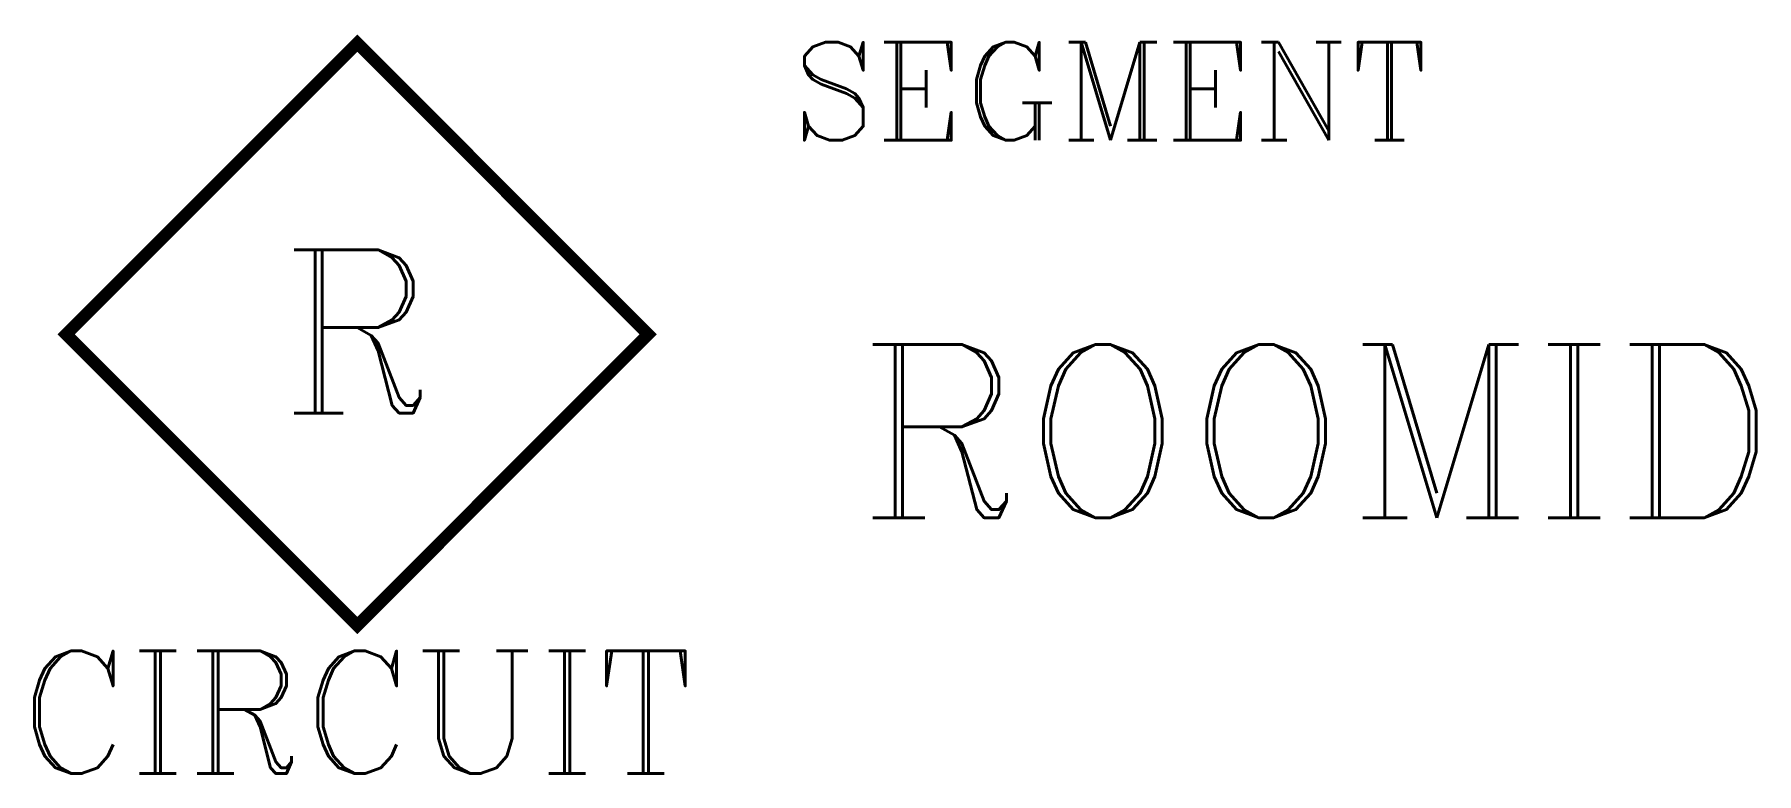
# Model space of a CAD drawing. Header units: inches. Extents: x -20 to 86, y -27 to 18.
import ezdxf
from ezdxf.enums import TextEntityAlignment as Align

# ---------------------------------------------------------------- set-up
doc = ezdxf.new("R2010")
doc.units = ezdxf.units.IN
doc.header["$LTSCALE"] = 48
doc.header["$MEASUREMENT"] = 0
doc.styles.add('ROMANC', font='COMPLEX.SHX')
doc.styles.add('WSNotes', font='complex.shx', dxfattribs={"height": 18})

msp = doc.modelspace()

# ---------------------------------------------------------------- texts
at = {"flags": 1}
for tag, p, height, style in [('SEGMENT', (26.65, 11.89), 6, 'ROMANC'), ('ROOMID', (30.7, -11.24), 10.62, 'WSNotes')]:
    msp.add_attdef(tag, p, '', height=height, dxfattribs=dict(at, style=style))
at = {"style": 'ROMANC'}
msp.add_attdef('CIRCUIT', text='', height=7.51, dxfattribs=at).set_placement((0, -19.4), align=Align.TOP_CENTER)

# ---------------------------------------------------------------- wipeouts: each hides what was drawn before it
at = {"linetype": 'Continuous'}
msp.add_wipeout([(0, -17.84), (-17.84, 0), (0, 17.84), (17.84, 0)], dxfattribs=at)

# ---------------------------------------------------------------- next in the draw order: linework, layer by layer
at = {"linetype": 'Continuous', "const_width": 0.75}
msp.add_lwpolyline([(0, -17.84), (-17.84, 0), (0, 17.84), (17.84, 0)], close=True, dxfattribs=at)

# ---------------------------------------------------------------- next in the draw order: texts
at = {"insert": (0, 5.17), "char_height": 10, "width": 0.0619, "attachment_point": 2, "style": 'WSNotes'}
msp.add_mtext('R', dxfattribs=at)

doc.saveas('drawing.dxf')
